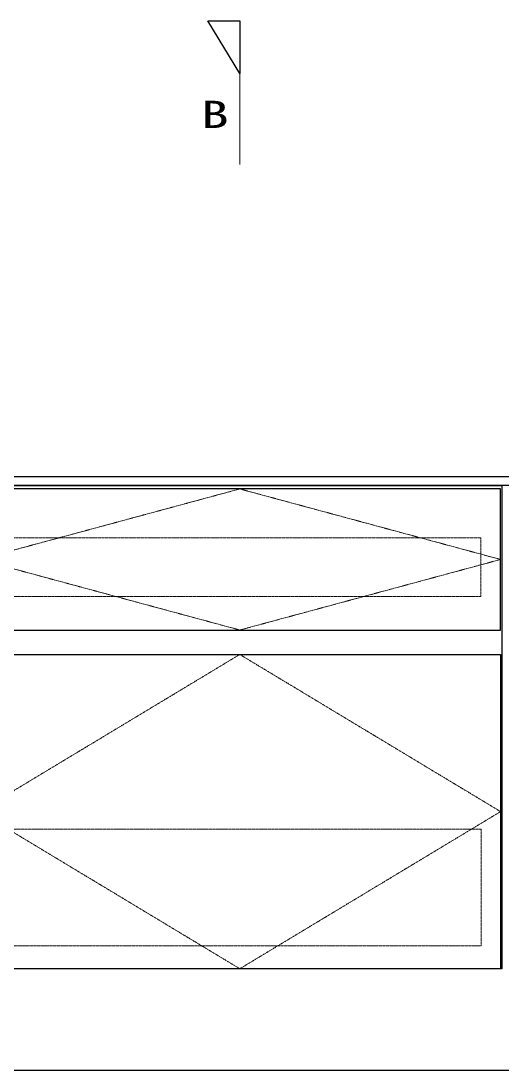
# Model space of a CAD drawing. Units: millimetres, scale not verified. Extents: x -9797 to 9797, y -4555 to 4555.
# Drawn here: x -6227 to -5539, y -1861 to -359 of the extents above; entities that cross this region are included whole.
import ezdxf
from ezdxf.enums import TextEntityAlignment as Align

# ---------------------------------------------------------------- set-up
doc = ezdxf.new("R2010")
doc.units = ezdxf.units.MM
doc.header["$LTSCALE"] = 30
doc.linetypes.add('USER1', pattern=[0.375, 0.25, -0.125])
doc.linetypes.add('USER3', pattern=[2, 1.25, -0.25, 0.25, -0.25])
for name, color, linetype, lineweight in [('0-0_KABE', 4, 'Continuous', 25), ('0-1_0', 7, 'Continuous', 25), ('0-2_細線ﾚｲﾔｰ', 91, 'Continuous', 5), ('0-6_図面枠', 3, 'Continuous', 15)]:
    doc.layers.add(name, color=color, linetype=linetype, lineweight=lineweight)
doc.styles.add('ＭＳ ゴシック', font='')
doc.styles.get('ＭＳ ゴシック').set_extended_font_data('MS Gothic')

# ---------------------------------------------------------------- blocks, each defined once
blk = doc.blocks.new('A$C6604C9EE')
at = {"layer": '0-1_0'}
for points in [[(0, 0), (0, 20760), (22500, 20760), (22500, 0)], [(60, 14550), (22440, 14550), (22440, 20610), (60, 20610)], [(60, 0), (60, 13500), (22440, 13500), (22440, 0)]]:
    blk.add_lwpolyline(points, close=True, dxfattribs=at)
at = {"layer": '0-2_細線ﾚｲﾔｰ', "linetype": 'USER3', "lineweight": 9}
for points in [[(11250, 20610), (22440, 17580), (11250, 14550), (60, 17580)], [(11250, 13500), (22440, 6750), (11250, 0), (60, 6750)]]:
    blk.add_lwpolyline(points, close=True, dxfattribs=at)
at = {"layer": '0-2_細線ﾚｲﾔｰ', "linetype": 'USER1', "lineweight": 9}
for points in [[(915, 15990), (21585, 15990), (21585, 18510), (915, 18510)], [(930, 990), (21600, 990), (21600, 6000), (930, 6000)]]:
    blk.add_lwpolyline(points, close=True, dxfattribs=at)

msp = doc.modelspace()

# ---------------------------------------------------------------- linework, layer by layer
at = {"layer": '0-0_KABE'}
msp.add_line((-7624.06, -1860.93), (-4624.06, -1860.93), dxfattribs=at)
at = {"layer": '0-1_0'}
for points in [[(-5959.89, -358.89), (-5914.06, -358.89), (-5914.06, -433.89)], [(-4774.06, -1010.93), (-4774.06, -1023.93), (-7474.06, -1023.93), (-7474.06, -1010.93)]]:
    msp.add_lwpolyline(points, close=True, dxfattribs=at)
at = {"layer": '0-6_図面枠', "color": 7}
msp.add_line((-5914.06, -358.89), (-5914.06, -564.44), dxfattribs=at)
msp.add_lwpolyline([(-5959.89, -358.89), (-5914.06, -358.89), (-5914.06, -433.89)], close=True, dxfattribs=at)

# ---------------------------------------------------------------- block references
at = {"layer": '0-1_0', "xscale": 0.03333333, "yscale": 0.03333333}
msp.add_blockref('A$C6604C9EE', (-6289.06, -1715.93), dxfattribs=at)

# ---------------------------------------------------------------- texts
at = {"layer": '0-6_図面枠', "style": 'ＭＳ ゴシック', "width": 1.5}
msp.add_text('B', height=38.98, dxfattribs=at).set_placement((-5969.59, -523.79), align=Align.BOTTOM_LEFT)

doc.saveas('drawing.dxf')
